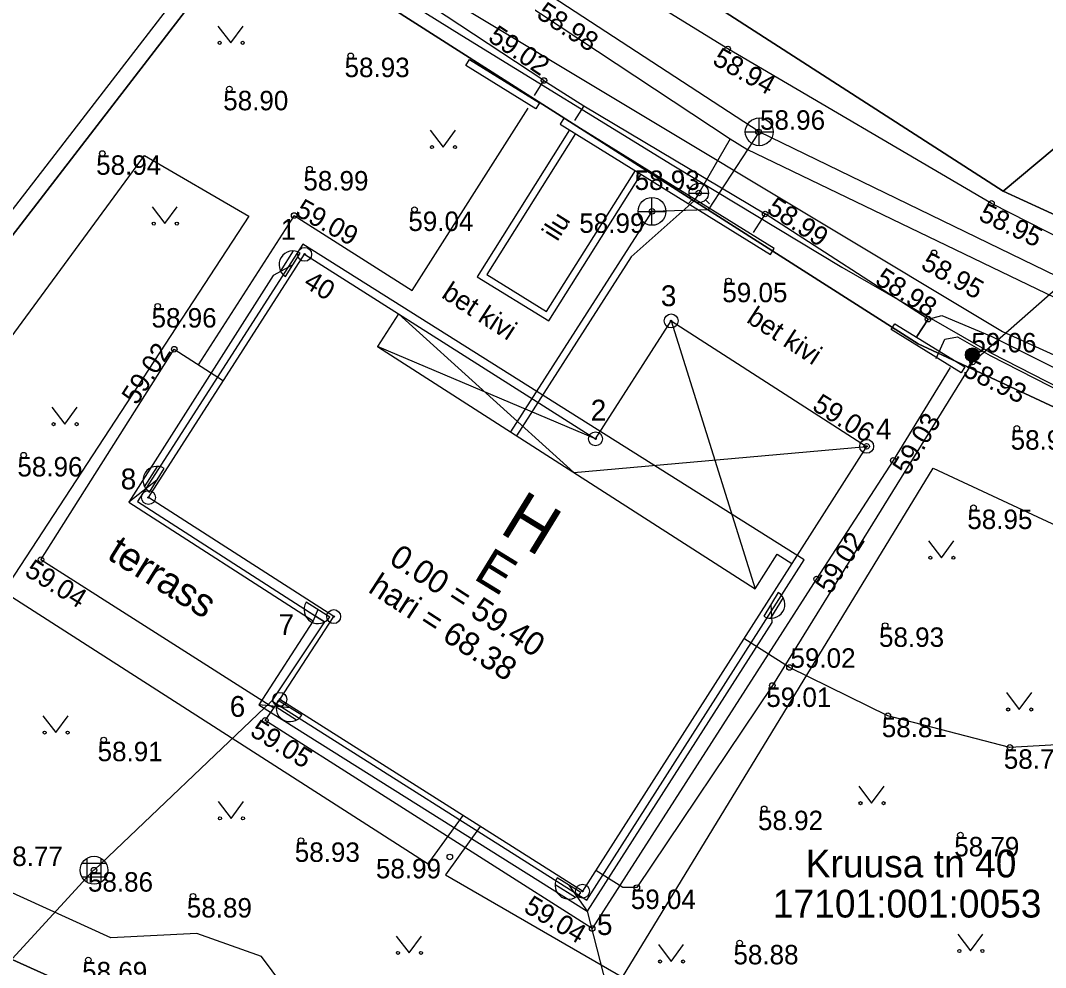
# Model space of a CAD drawing. Extents: x 640386 to 640625, y 6454965 to 6455416.
# Drawn here: x 640459.09 to 640495.98, y 6455251.72 to 6455285.8 of the extents above; entities that cross this region are included whole.
import ezdxf

# ---------------------------------------------------------------- set-up
doc = ezdxf.new("R2010")
doc.units = 0
for name, color, linetype in [('AED', 7, 'Continuous'), ('DKAEV', 7, 'Continuous'), ('DTRASS', 7, 'Continuous'), ('HALJASTUS', 7, 'Continuous'), ('HOONE', 7, 'Continuous'), ('KKAEV', 7, 'Continuous'), ('KOORDPUNKT', 7, 'Continuous'), ('KORGUS-EH2000', 7, 'Continuous'), ('KTRASS', 7, 'Continuous'), ('MOOTPIIR', 7, 'Continuous'), ('MPKAABEL', 7, 'Continuous'), ('PIIR', 7, 'Continuous'), ('POST', 7, 'Continuous'), ('SITRASS', 7, 'Continuous'), ('SKKAEV', 7, 'Continuous'), ('SKTRASS', 7, 'Continuous'), ('TEE', 7, 'Continuous'), ('TTRASS', 7, 'Continuous'), ('VKAEV', 7, 'Continuous'), ('VTRASS', 7, 'Continuous')]:
    doc.layers.add(name, color=color, linetype=linetype)

msp = doc.modelspace()

# ---------------------------------------------------------------- linework, layer by layer
at = {"layer": 'AED'}
for points in [[(640477.633, 6455282.629), (640475.121, 6455284.184), (640475.253, 6455284.397), (640477.766, 6455282.843)], [(640478.515, 6455282.077), (640486.081, 6455277.381), (640486.214, 6455277.595), (640478.647, 6455282.291)], [(640492.941, 6455273.123), (640490.429, 6455274.678), (640490.561, 6455274.891), (640493.073, 6455273.337)]]:
    msp.add_lwpolyline(points, close=True, dxfattribs=at)
for points in [[(640478.85, 6455281.869), (640475.527, 6455276.582), (640478.099, 6455274.992), (640481.43, 6455280.268)], [(640479.062, 6455281.738), (640475.873, 6455276.662), (640478.019, 6455275.335), (640481.217, 6455280.4)]]:
    msp.add_lwpolyline(points, dxfattribs=at)
at = {"layer": 'DKAEV'}
for p, q in [((640461.485, 6455254.79), (640461.485, 6455255.656)), ((640461.985, 6455255.656), (640461.985, 6455254.79)), ((640461.302, 6455255.473), (640462.168, 6455255.473)), ((640462.168, 6455254.973), (640461.302, 6455254.973))]:
    msp.add_line(p, q, dxfattribs=at)
msp.add_circle((640461.735, 6455255.223), 0.5, dxfattribs=at)
at = {"layer": 'DTRASS'}
msp.add_line((640461.725, 6455255.234), (640450.261, 6455242.761), dxfattribs=at)
for points in [[(640468.136, 6455261.323), (640479.47, 6455254.144), (640487.295, 6455266.396), (640469.252, 6455277.753), (640463.305, 6455268.496), (640470.03, 6455264.159), (640468.136, 6455261.323)], [(640461.735, 6455255.223), (640468.136, 6455261.323)]]:
    msp.add_lwpolyline(points, dxfattribs=at)
at = {"layer": 'HALJASTUS'}
for p, q in [((640466.196, 6455285.605), (640466.659, 6455284.999)), ((640466.659, 6455284.999), (640467.105, 6455285.605)), ((640473.836, 6455281.854), (640474.299, 6455281.247)), ((640474.299, 6455281.247), (640474.745, 6455281.854)), ((640463.823, 6455279.1), (640464.287, 6455278.493)), ((640464.287, 6455278.493), (640464.732, 6455279.1)), ((640460.217, 6455271.883), (640460.68, 6455271.276)), ((640460.68, 6455271.276), (640461.126, 6455271.883)), ((640491.773, 6455267.075), (640492.236, 6455266.468)), ((640492.236, 6455266.468), (640492.682, 6455267.075)), ((640494.572, 6455261.614), (640495.036, 6455261.008)), ((640495.036, 6455261.008), (640495.481, 6455261.614)), ((640459.894, 6455260.783), (640460.357, 6455260.177)), ((640460.357, 6455260.177), (640460.803, 6455260.783)), ((640489.258, 6455258.243), (640489.721, 6455257.636)), ((640489.721, 6455257.636), (640490.167, 6455258.243)), ((640466.205, 6455257.697), (640466.668, 6455257.09)), ((640466.668, 6455257.09), (640467.114, 6455257.697)), ((640472.611, 6455252.854), (640473.074, 6455252.247)), ((640473.074, 6455252.247), (640473.52, 6455252.854)), ((640492.817, 6455252.925), (640493.28, 6455252.318)), ((640493.28, 6455252.318), (640493.726, 6455252.925)), ((640482.045, 6455252.545), (640482.508, 6455251.938)), ((640482.508, 6455251.938), (640482.954, 6455252.545))]:
    msp.add_line(p, q, dxfattribs=at)
for centre in [(640466.258, 6455284.999), (640467.087, 6455284.999), (640473.898, 6455281.247), (640474.727, 6455281.247), (640463.886, 6455278.493), (640464.714, 6455278.493), (640460.279, 6455271.276), (640461.108, 6455271.276), (640491.835, 6455266.468), (640492.664, 6455266.468), (640494.635, 6455261.008), (640495.464, 6455261.008), (640459.956, 6455260.177), (640460.785, 6455260.177), (640489.32, 6455257.636), (640490.149, 6455257.636), (640466.267, 6455257.09), (640467.096, 6455257.09), (640472.673, 6455252.247), (640473.502, 6455252.247), (640492.879, 6455252.318), (640493.708, 6455252.318), (640482.107, 6455251.938), (640482.936, 6455251.938)]:
    msp.add_circle(centre, 0.055, dxfattribs=at)
at = {"layer": 'HOONE'}
for p, q in [((640472.69, 6455275.248), (640479.002, 6455269.531)), ((640482.505, 6455274.991), (640485.527, 6455265.345)), ((640479.784, 6455270.75), (640471.932, 6455274.068)), ((640479.002, 6455269.531), (640489.541, 6455270.477))]:
    msp.add_line(p, q, dxfattribs=at)
msp.add_lwpolyline([(640469.315, 6455277.388), (640472.69, 6455275.248), (640471.932, 6455274.068), (640485.527, 6455265.345), (640486.325, 6455266.602), (640486.852, 6455266.267), (640479.315, 6455254.467), (640468.423, 6455261.373), (640470.361, 6455264.35), (640463.694, 6455268.637)], close=True, dxfattribs=at)
for points in [[(640472.69, 6455275.248), (640479.784, 6455270.75), (640482.505, 6455274.991), (640489.541, 6455270.477), (640486.852, 6455266.267)], [(640468.207, 6455261.061), (640459.823, 6455266.399), (640464.622, 6455273.973), (640466.391, 6455272.837)]]:
    msp.add_lwpolyline(points, dxfattribs=at)
at = {"layer": 'KKAEV'}
for p, q in [((640485.675, 6455281.297), (640485.675, 6455282.297)), ((640485.175, 6455281.797), (640486.175, 6455281.797)), ((640481.815, 6455278.432), (640481.815, 6455279.432)), ((640481.315, 6455278.932), (640482.315, 6455278.932))]:
    msp.add_line(p, q, dxfattribs=at)
for centre in [(640485.675, 6455281.797), (640481.815, 6455278.932)]:
    msp.add_circle(centre, 0.5, dxfattribs=at)
at = {"layer": 'KOORDPUNKT'}
for centre, radius in [((640469.315, 6455277.388), 0.25), ((640469.315, 6455277.388), 0.025), ((640469.315, 6455277.388), 0.0221), ((640469.315, 6455277.388), 0.0191), ((640469.315, 6455277.388), 0.0161), ((640469.315, 6455277.388), 0.0132), ((640469.315, 6455277.388), 0.0102), ((640469.315, 6455277.388), 0.00726), ((640469.315, 6455277.388), 0.0043), ((640482.505, 6455274.991), 0.25), ((640482.505, 6455274.991), 0.025), ((640482.505, 6455274.991), 0.0221), ((640482.505, 6455274.991), 0.0191), ((640482.505, 6455274.991), 0.0161), ((640482.505, 6455274.991), 0.0132), ((640482.505, 6455274.991), 0.0102), ((640482.505, 6455274.991), 0.00726), ((640482.505, 6455274.991), 0.0043), ((640479.784, 6455270.75), 0.25), ((640479.784, 6455270.75), 0.025), ((640479.784, 6455270.75), 0.0221), ((640479.784, 6455270.75), 0.0191), ((640479.784, 6455270.75), 0.0161), ((640479.784, 6455270.75), 0.0132), ((640479.784, 6455270.75), 0.0102), ((640479.784, 6455270.75), 0.00726), ((640479.784, 6455270.75), 0.0043), ((640489.541, 6455270.477), 0.25), ((640489.541, 6455270.477), 0.025), ((640489.541, 6455270.477), 0.0221), ((640489.541, 6455270.477), 0.0191), ((640489.541, 6455270.477), 0.0161), ((640489.541, 6455270.477), 0.0132), ((640489.541, 6455270.477), 0.0102), ((640489.541, 6455270.477), 0.00726), ((640489.541, 6455270.477), 0.0043), ((640463.694, 6455268.637), 0.25), ((640463.694, 6455268.637), 0.025), ((640463.694, 6455268.637), 0.0221), ((640463.694, 6455268.637), 0.0191), ((640463.694, 6455268.637), 0.0161), ((640463.694, 6455268.637), 0.0132), ((640463.694, 6455268.637), 0.0102), ((640463.694, 6455268.637), 0.00726), ((640463.694, 6455268.637), 0.0043), ((640470.361, 6455264.35), 0.25), ((640470.361, 6455264.35), 0.025), ((640470.361, 6455264.35), 0.0221), ((640470.361, 6455264.35), 0.0191), ((640470.361, 6455264.35), 0.0161), ((640470.361, 6455264.35), 0.0132), ((640470.361, 6455264.35), 0.0102), ((640470.361, 6455264.35), 0.00726), ((640470.361, 6455264.35), 0.0043), ((640468.423, 6455261.373), 0.25), ((640468.423, 6455261.373), 0.025), ((640468.423, 6455261.373), 0.0221), ((640468.423, 6455261.373), 0.0191), ((640468.423, 6455261.373), 0.0161), ((640468.423, 6455261.373), 0.0132), ((640468.423, 6455261.373), 0.0102), ((640468.423, 6455261.373), 0.00726), ((640468.423, 6455261.373), 0.0043), ((640479.315, 6455254.467), 0.25), ((640479.315, 6455254.467), 0.025), ((640479.315, 6455254.467), 0.0221), ((640479.315, 6455254.467), 0.0191), ((640479.315, 6455254.467), 0.0161), ((640479.315, 6455254.467), 0.0132), ((640479.315, 6455254.467), 0.0102), ((640479.315, 6455254.467), 0.00726), ((640479.315, 6455254.467), 0.0043)]:
    msp.add_circle(centre, radius, dxfattribs=at)
at = {"layer": 'KORGUS-EH2000'}
for centre in [(640484.54, 6455284.779), (640470.974, 6455284.531), (640477.926, 6455283.643), (640466.607, 6455283.338), (640485.649, 6455281.794), (640462.034, 6455281.016), (640469.491, 6455280.452), (640483.499, 6455279.594), (640494.033, 6455279.221), (640468.936, 6455278.787), (640473.269, 6455278.995), (640481.815, 6455278.932), (640485.889, 6455278.84), (640491.967, 6455277.44), (640484.569, 6455276.43), (640464.028, 6455275.52), (640491.752, 6455275.056), (640464.622, 6455273.973), (640493.245, 6455273.772), (640493.355, 6455273.512), (640494.946, 6455271.124), (640489.541, 6455270.477), (640459.201, 6455270.16), (640490.499, 6455269.971), (640493.387, 6455268.268), (640459.823, 6455266.399), (640487.741, 6455265.704), (640490.208, 6455264.027), (640486.766, 6455262.519), (640486.148, 6455261.87), (640490.305, 6455260.783), (640467.898, 6455260.615), (640462.085, 6455259.912), (640494.697, 6455259.645), (640485.852, 6455257.431), (640469.182, 6455256.29), (640492.916, 6455256.489), (640474.539, 6455255.701), (640461.735, 6455255.223), (640481.272, 6455254.598), (640465.297, 6455254.287), (640479.664, 6455253.127), (640484.969, 6455252.601), (640461.529, 6455251.99)]:
    msp.add_circle(centre, 0.1, dxfattribs=at)
at = {"layer": 'KTRASS'}
for points in [[(640485.675, 6455281.797), (640468.807, 6455292.815)], [(640485.675, 6455281.797), (640483.837, 6455278.994)], [(640527.319, 6455261.583), (640485.675, 6455281.797)], [(640483.837, 6455278.994), (640481.815, 6455278.932), (640476.722, 6455270.994)]]:
    msp.add_lwpolyline(points, dxfattribs=at)
at = {"layer": 'MOOTPIIR'}
msp.add_lwpolyline([(640467.78, 6455290.626), (640494.433, 6455274.615), (640511.384, 6455266.904), (640496.159, 6455233.434), (640443.037, 6455258.577), (640467.581, 6455290.389)], close=True, dxfattribs=at)
at = {"layer": 'MPKAABEL'}
for points in [[(640464.925, 6455291.556), (640466.096, 6455290.794), (640474.975, 6455285.261), (640482.543, 6455280.609), (640488.645, 6455276.932), (640494.031, 6455273.837), (640500.926, 6455270.309), (640505.805, 6455268.262), (640509.378, 6455266.445), (640510.375, 6455265.774)], [(640492.046, 6455273.639), (640492.352, 6455274.337), (640492.811, 6455274.422), (640493.983, 6455273.749), (640500.884, 6455270.218), (640505.763, 6455268.171), (640509.327, 6455266.359), (640510.375, 6455265.774)], [(640510.36, 6455265.74), (640507.215, 6455262.675), (640503.069, 6455261.242), (640499.138, 6455259.894), (640494.697, 6455259.645), (640490.305, 6455260.783), (640486.766, 6455262.519), (640485.127, 6455263.566)]]:
    msp.add_lwpolyline(points, dxfattribs=at)
at = {"layer": 'PIIR'}
for points in [[(640553.15, 6455415.9), (640562.86, 6455404.79), (640546.32, 6455387.12), (640516.14, 6455351.87), (640514.8, 6455345.42), (640497.57, 6455327.26), (640471.44, 6455294.49), (640467.52, 6455289.4), (640443.89, 6455258.73), (640439.44, 6455252.98), (640417.56, 6455228.58), (640394.49, 6455193.5), (640385.8, 6455199.72), (640394.13, 6455212.76), (640431.02, 6455264.94), (640456.64, 6455301.39), (640486.55, 6455343.95), (640498, 6455350.9), (640506.2, 6455361.08), (640529.09, 6455389.48)], [(640518.52, 6455313.39), (640519.46, 6455313), (640527.79, 6455307.56), (640494.46, 6455279.66), (640471.44, 6455294.49), (640497.57, 6455327.26)], [(640512.75, 6455271.26), (640494.46, 6455279.66), (640527.79, 6455307.56), (640554.64, 6455290.13), (640544.29, 6455259.12)], [(640467.52, 6455289.4), (640471.44, 6455294.49), (640494.46, 6455279.66), (640512.75, 6455271.26), (640544.29, 6455259.12), (640556.86, 6455254.21), (640567.37, 6455250.56), (640562.06, 6455234.42), (640550.43, 6455238.05), (640543.86, 6455252.15), (640538.68, 6455254.07), (640510.12, 6455265.44), (640491.4, 6455274.17)], [(640443.89, 6455258.73), (640467.52, 6455289.4), (640491.4, 6455274.17), (640510.12, 6455265.44), (640496.08, 6455235.18)], [(640443.89, 6455258.73), (640496.08, 6455235.18), (640515.66, 6455226.32), (640559.35, 6455226.18), (640572.13, 6455226.1), (640572.08, 6455218.05), (640515.87, 6455218.27), (640516.58, 6455193.75), (640517.02, 6455178.4), (640518.18, 6455170.93), (640497.25, 6455133.32), (640487.2, 6455151.68), (640439.44, 6455240.07), (640439.44, 6455252.98)]]:
    msp.add_lwpolyline(points, close=True, dxfattribs=at)
at = {"layer": 'POST'}
for radius in [0.25, 0.225, 0.2, 0.175, 0.15, 0.125, 0.1, 0.075, 0.05, 0.025]:
    msp.add_circle((640493.345, 6455273.772), radius, dxfattribs=at)
at = {"layer": 'SITRASS'}
for points in [[(640493.355, 6455273.512), (640497.732, 6455277.352), (640504.85, 6455277.355)], [(640493.355, 6455273.512), (640486.148, 6455261.87), (640481.272, 6455254.598), (640480.763, 6455254.598), (640479.794, 6455255.217)]]:
    msp.add_lwpolyline(points, dxfattribs=at)
at = {"layer": 'SKKAEV'}
for p, q in [((640468.45, 6455276.776), (640468.909, 6455277.511)), ((640468.627, 6455276.587), (640469.157, 6455277.435)), ((640463.556, 6455269.023), (640464.014, 6455269.758)), ((640463.732, 6455268.834), (640464.262, 6455269.682)), ((640486.356, 6455265.218), (640485.837, 6455264.363)), ((640470.219, 6455264.336), (640469.371, 6455264.865)), ((640486.535, 6455265.032), (640486.086, 6455264.291)), ((640470.03, 6455264.159), (640469.295, 6455264.618)), ((640469.213, 6455260.806), (640468.364, 6455261.335)), ((640469.023, 6455260.629), (640468.289, 6455261.088)), ((640479.252, 6455254.418), (640478.404, 6455254.948)), ((640479.063, 6455254.241), (640478.328, 6455254.7))]:
    msp.add_line(p, q, dxfattribs=at)
for centre, start, end in [((640468.892, 6455277.011), 58.0269, 238.0269), ((640463.997, 6455269.258), 58.0269, 238.0269), ((640486.097, 6455264.791), 238.7795, 58.7795), ((640469.795, 6455264.6), 148.0269, 328.0269), ((640468.788, 6455261.071), 148.0269, 328.0269), ((640478.828, 6455254.683), 148.0269, 328.0269)]:
    msp.add_arc(centre, 0.5, start, end, dxfattribs=at)
at = {"layer": 'SKTRASS'}
for p, q in [((640463.997, 6455269.258), (640462.988, 6455268.468)), ((640469.795, 6455264.6), (640469.617, 6455264.2)), ((640468.788, 6455261.071), (640467.668, 6455261.174)), ((640478.828, 6455254.683), (640479.485, 6455253.755))]:
    msp.add_line(p, q, dxfattribs=at)
for points in [[(640468.892, 6455277.011), (640468.178, 6455276.626), (640462.988, 6455268.468), (640469.617, 6455264.2), (640467.668, 6455261.174), (640479.485, 6455253.755)], [(640486.097, 6455264.791), (640486.13, 6455264.136), (640479.485, 6455253.755), (640480.53, 6455249.677)]]:
    msp.add_lwpolyline(points, dxfattribs=at)
at = {"layer": 'TEE'}
for p, q in [((640477.926, 6455283.643), (640468.016, 6455290.182)), ((640479.367, 6455282.732), (640485.889, 6455278.84)), ((640468.936, 6455278.787), (640465.487, 6455273.417)), ((640491.752, 6455275.056), (640491.352, 6455274.436))]:
    msp.add_line(p, q, dxfattribs=at)
for points in [[(640516.184, 6455269.398), (640515.697, 6455269.124), (640511.118, 6455270.911), (640502.027, 6455275.156), (640494.033, 6455279.221), (640484.54, 6455284.779), (640474.595, 6455290.915), (640471.096, 6455293.337), (640469.987, 6455294.446)], [(640477.586, 6455283.106), (640477.926, 6455283.643), (640479.367, 6455282.732), (640479.032, 6455282.203)], [(640468.936, 6455278.787), (640473.183, 6455276.086), (640477.359, 6455282.653)], [(640491.352, 6455274.436), (640491.752, 6455275.056), (640485.889, 6455278.84), (640485.459, 6455278.173)], [(640491.752, 6455275.056), (640492.242, 6455275.184), (640494.052, 6455274.43), (640500.151, 6455271.377), (640509.528, 6455267.167), (640516.687, 6455264.186), (640517.54, 6455263.578), (640517.986, 6455263.222)], [(640492.552, 6455273.313), (640490.499, 6455269.971), (640487.741, 6455265.704), (640479.664, 6455253.127), (640467.898, 6455260.615), (640468.423, 6455261.373)]]:
    msp.add_lwpolyline(points, dxfattribs=at)
at = {"layer": 'TTRASS'}
msp.add_lwpolyline([(640475.636, 6455256.8), (640474.38, 6455255.056), (640480.75, 6455251.377), (640491.938, 6455269.697), (640507.631, 6455262.372), (640499.704, 6455246.095), (640486.398, 6455241.539), (640470.063, 6455249.028), (640467.767, 6455252.118), (640465.43, 6455252.95), (640462.341, 6455252.792), (640447.746, 6455259.434), (640463.546, 6455280.94), (640467.308, 6455278.761), (640458.478, 6455265.249), (640473.758, 6455255.457), (640475.017, 6455257.192)], dxfattribs=at)
at = {"layer": 'VKAEV'}
for p, q in [((640483.149, 6455279.594), (640483.849, 6455279.594)), ((640483.252, 6455279.347), (640483.112, 6455279.207)), ((640483.746, 6455279.347), (640483.886, 6455279.207))]:
    msp.add_line(p, q, dxfattribs=at)
msp.add_circle((640483.499, 6455279.594), 0.35, dxfattribs=at)
at = {"layer": 'VTRASS'}
for points in [[(640467.512, 6455292.962), (640468.221, 6455292.406), (640484.632, 6455281.549)], [(640484.632, 6455281.549), (640483.499, 6455279.594), (640483.336, 6455279.313)], [(640484.632, 6455281.549), (640485.224, 6455281.174), (640526.655, 6455261.229)], [(640483.336, 6455279.313), (640481.067, 6455277.292), (640476.938, 6455270.856)]]:
    msp.add_lwpolyline(points, dxfattribs=at)

# ---------------------------------------------------------------- texts
at = {"layer": 'HALJASTUS'}
msp.add_text('ilu', height=0.7, rotation=57.8484, dxfattribs=at).set_placement((640478.408, 6455277.825))
at = {"layer": 'HOONE'}
for s, height, rotation, p in [('40', 0.7, 328.7516, (640469.233, 6455276.241)), ('H', 1.8, 328.4457, (640476.282, 6455267.399)), ('terrass', 1.026, 328.1198, (640462.156, 6455266.463)), ('0.00 = 59.40', 0.84375, 327.0411, (640472.309, 6455266.293)), ('E', 1.35, 328.4457, (640475.35, 6455265.729)), ('hari = 68.38', 0.84375, 327.0411, (640471.562, 6455265.257))]:
    msp.add_text(s, height=height, rotation=rotation, dxfattribs=at).set_placement(p)
at = {"layer": 'KOORDPUNKT'}
for s, p in [('1', (640468.449, 6455277.91)), ('3', (640482.136, 6455275.522)), ('2', (640479.612, 6455271.405)), ('4', (640489.878, 6455270.727)), ('8', (640462.695, 6455268.93)), ('7', (640468.375, 6455263.686)), ('6', (640466.619, 6455260.743)), ('5', (640479.835, 6455252.891))]:
    msp.add_text(s, height=0.75, dxfattribs=at).set_placement(p)
at = {"layer": 'KORGUS-EH2000'}
for s, rotation, p in [(' 58.98', 326.8633, (640477.404, 6455286.073)), (' 59.02', 326.0953, (640475.658, 6455285.24)), (' 58.94', 330.7051, (640483.725, 6455284.38)), (' 59.09', 330.9296, (640468.71, 6455278.935)), (' 58.99', 326.5529, (640485.685, 6455279.06)), (' 58.95', 334.488, (640493.295, 6455278.748)), (' 58.95', 330.6, (640491.224, 6455277.026)), (' 58.98', 327.3745, (640489.584, 6455276.499)), (' 59.02', 57.348, (640463.13, 6455271.712)), (' 58.93', 333.7486, (640492.729, 6455273.152)), (' 59.06', 328.3759, (640487.319, 6455271.951)), (' 59.03', 58.9938, (640490.899, 6455269.169)), (' 59.02', 57.5456, (640488.104, 6455264.903)), (' 59.04', 328.3079, (640458.974, 6455265.994)), (' 59.05', 328.178, (640467.085, 6455260.234)), (' 59.04', 329.2274, (640476.933, 6455253.886))]:
    msp.add_text(s, height=0.7, rotation=rotation, dxfattribs=at).set_placement(p)
for s, p in [(' 58.93', (640470.491, 6455283.765)), (' 58.90', (640466.124, 6455282.572)), (' 58.96', (640485.444, 6455281.872)), (' 58.94', (640461.552, 6455280.25)), (' 58.99', (640469.009, 6455279.686)), (' 58.93', (640480.93, 6455279.705)), (' 59.04', (640472.787, 6455278.228)), (' 58.99', (640478.941, 6455278.161)), (' 59.05', (640484.087, 6455275.664)), (' 58.96', (640463.545, 6455274.753)), (' 59.06', (640493.051, 6455273.858)), (' 58.97', (640494.464, 6455270.358)), (' 58.96', (640458.718, 6455269.394)), (' 58.95', (640492.904, 6455267.502)), (' 58.93', (640489.726, 6455263.261)), (' 59.02', (640486.54, 6455262.509)), (' 59.01', (640485.669, 6455261.099)), (' 58.81', (640489.826, 6455260.012)), (' 58.91', (640461.603, 6455259.146)), (' 58.76', (640494.218, 6455258.874)), (' 58.92', (640485.37, 6455256.665)), (' 58.79', (640492.433, 6455255.722)), (' 58.77', (640458.012, 6455255.376)), (' 58.93', (640468.7, 6455255.523)), (' 58.99', (640471.621, 6455254.93)), (' 58.86', (640461.256, 6455254.452)), (' 59.04', (640480.793, 6455253.827)), (' 58.89', (640464.815, 6455253.521)), (' 58.88', (640484.487, 6455251.835)), (' 58.69', (640461.047, 6455251.224))]:
    msp.add_text(s, height=0.7, dxfattribs=at).set_placement(p)
at = {"layer": 'PIIR'}
for s, p in [('Kruusa tn 40', (640487.348, 6455254.965)), ('17101:001:0053', (640486.165, 6455253.52))]:
    msp.add_text(s, height=1, dxfattribs=at).set_placement(p)
at = {"layer": 'TEE'}
for p in [(640474.203, 6455275.855), (640485.182, 6455274.969)]:
    msp.add_text('bet kivi', height=0.7, rotation=326.9147, dxfattribs=at).set_placement(p)

doc.saveas('drawing.dxf')
